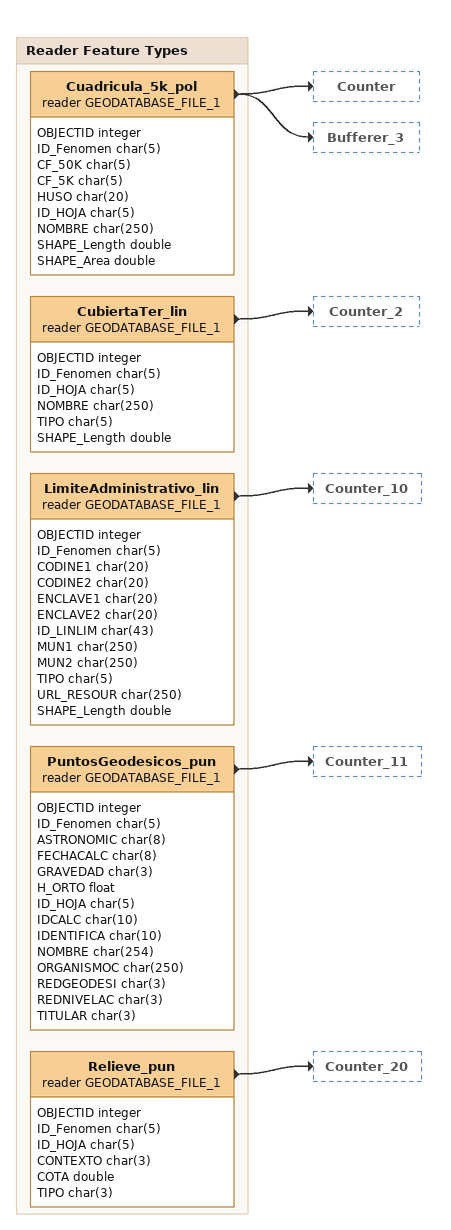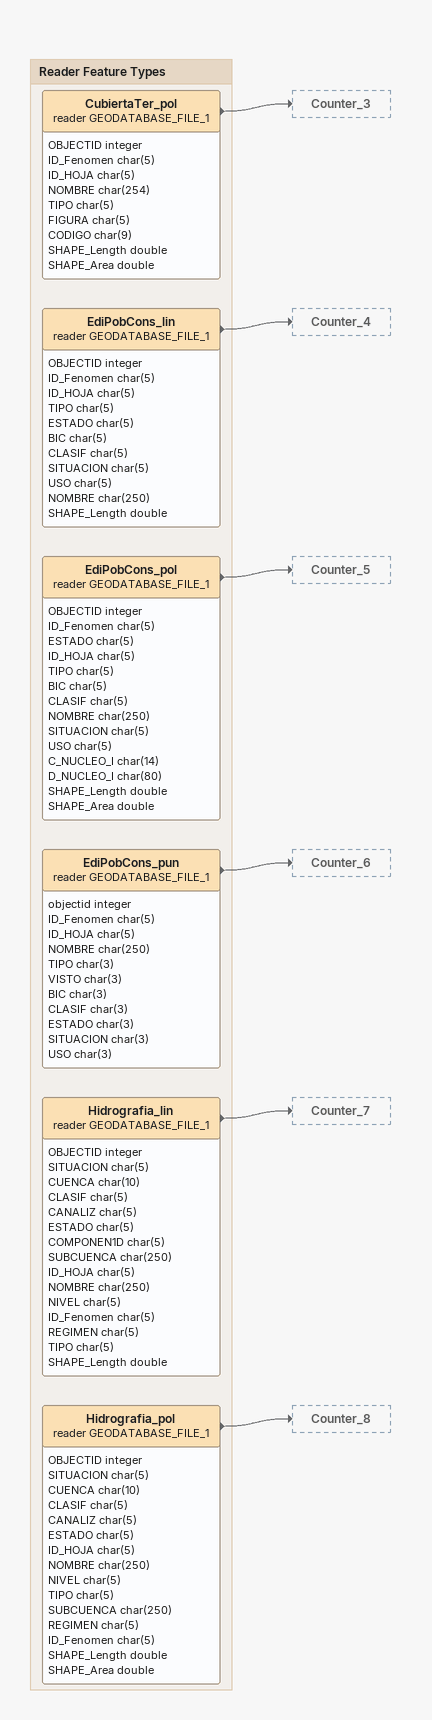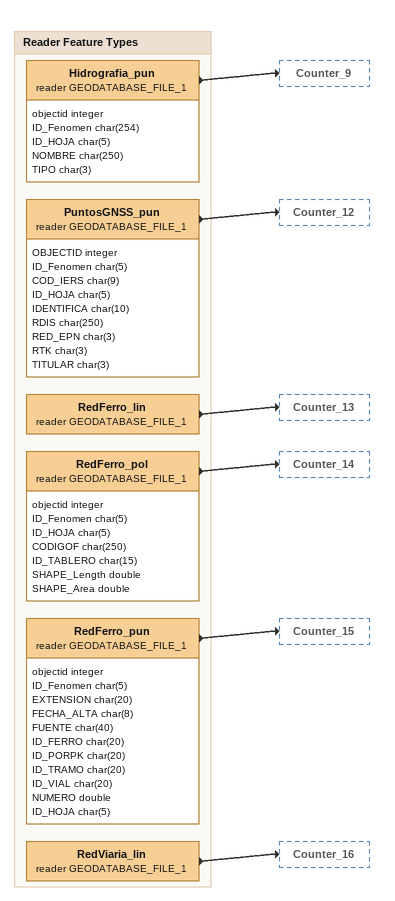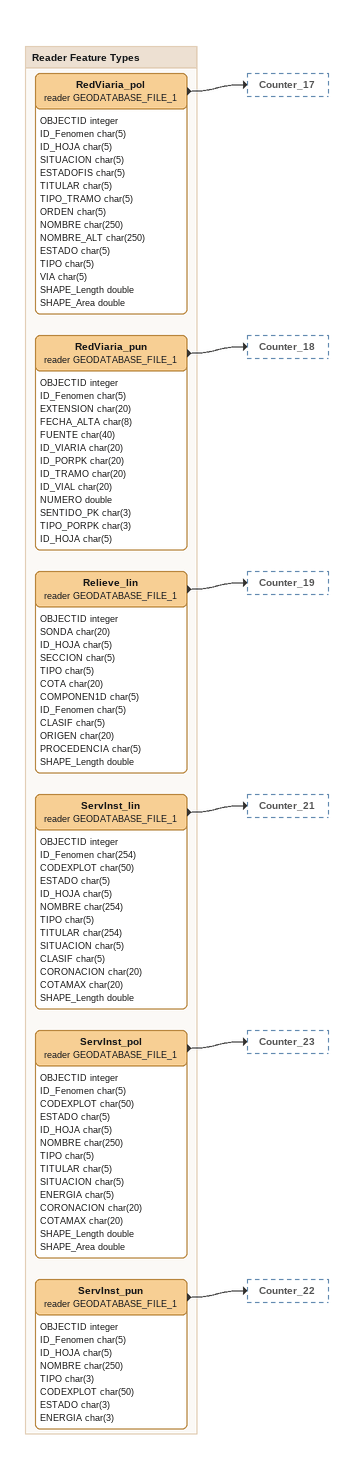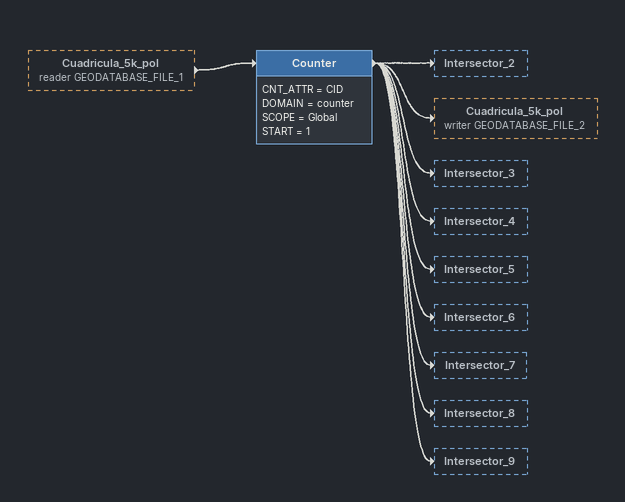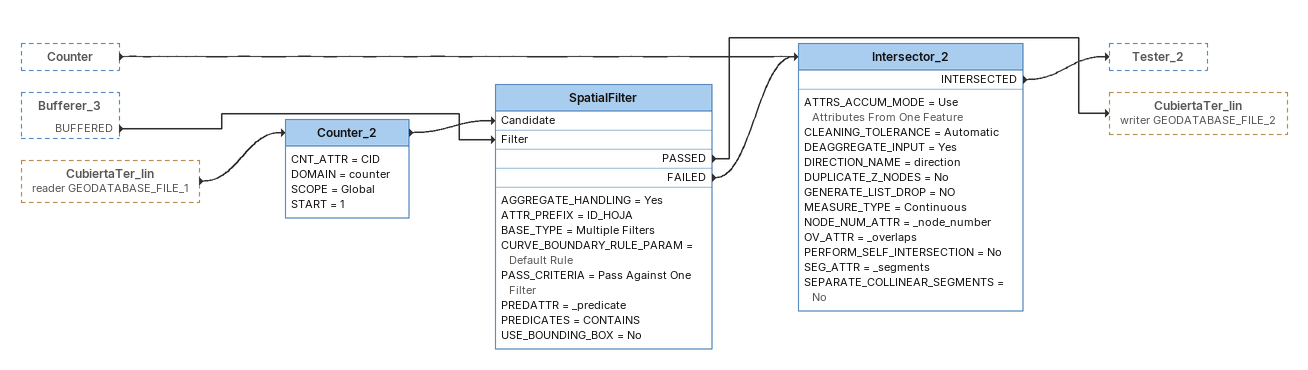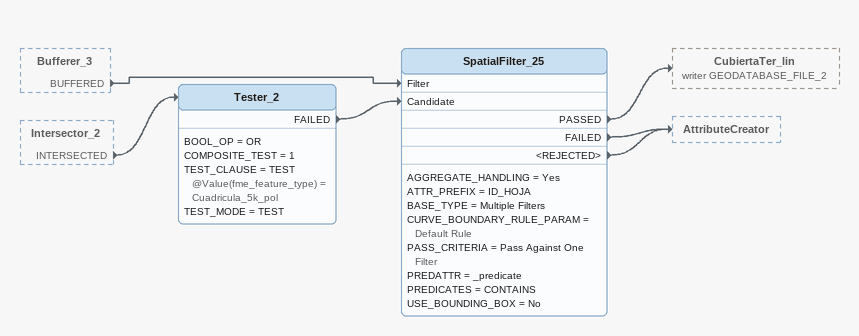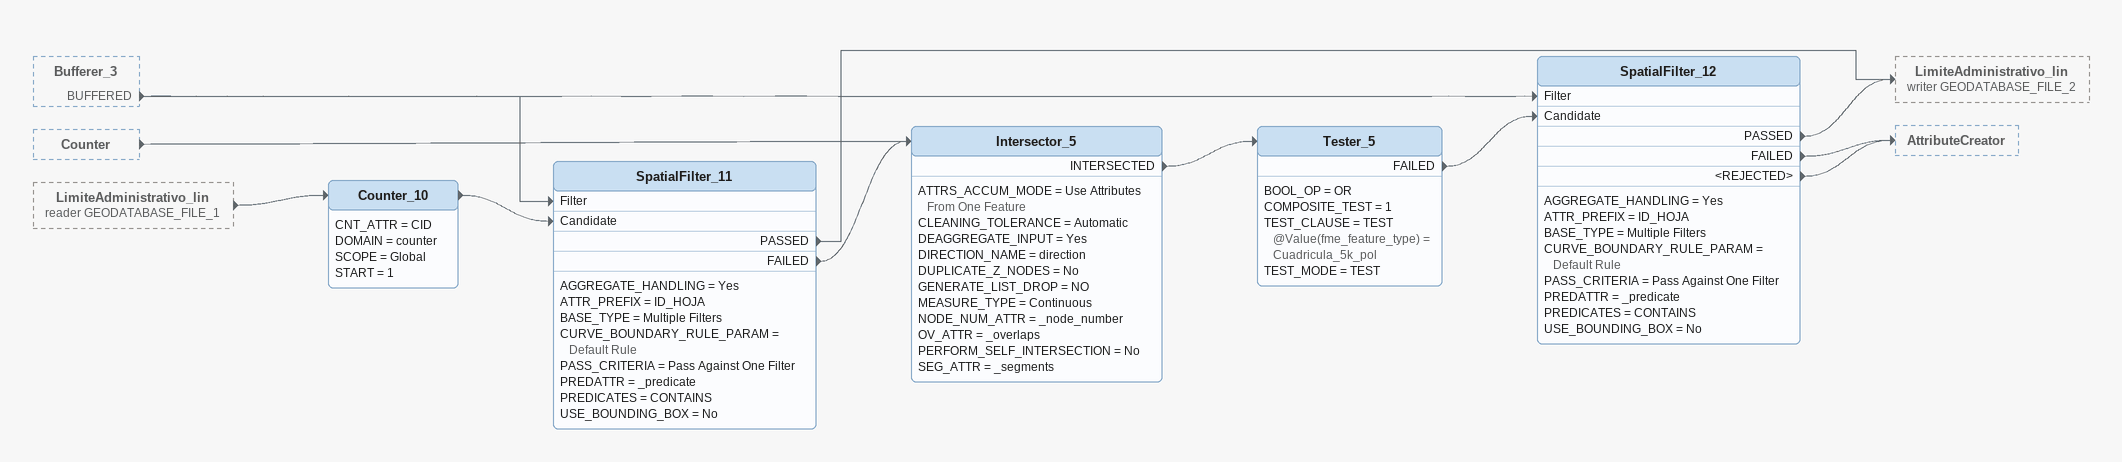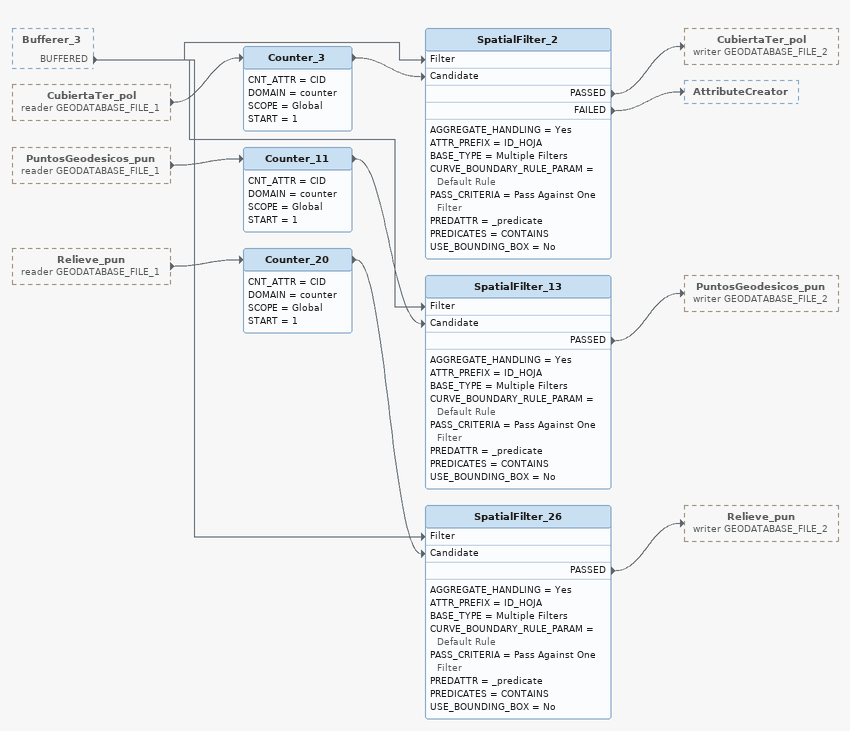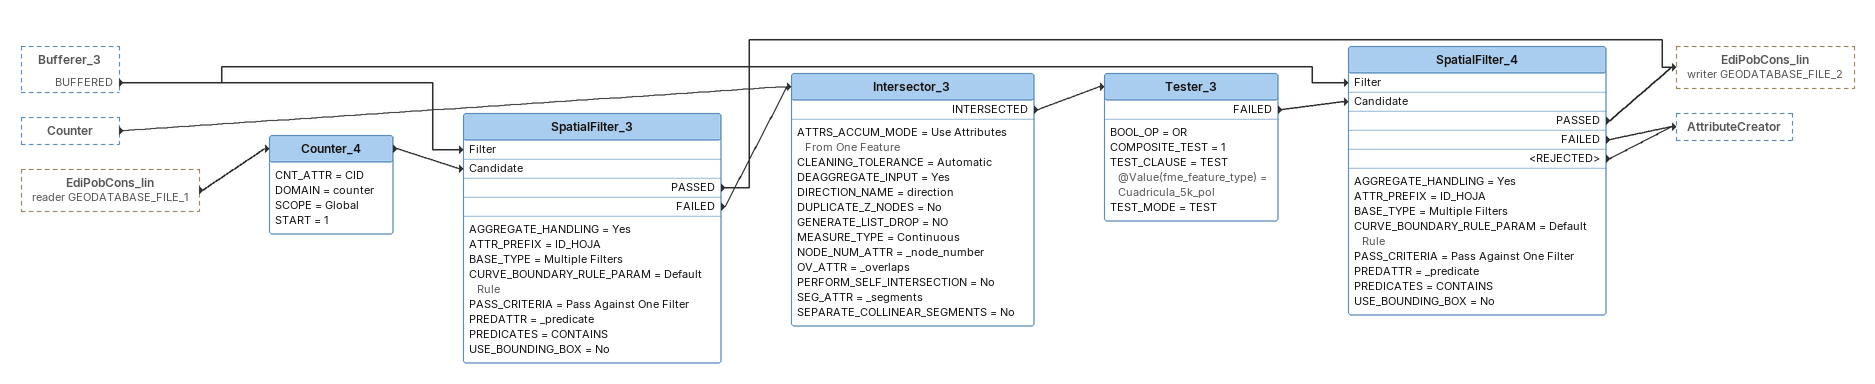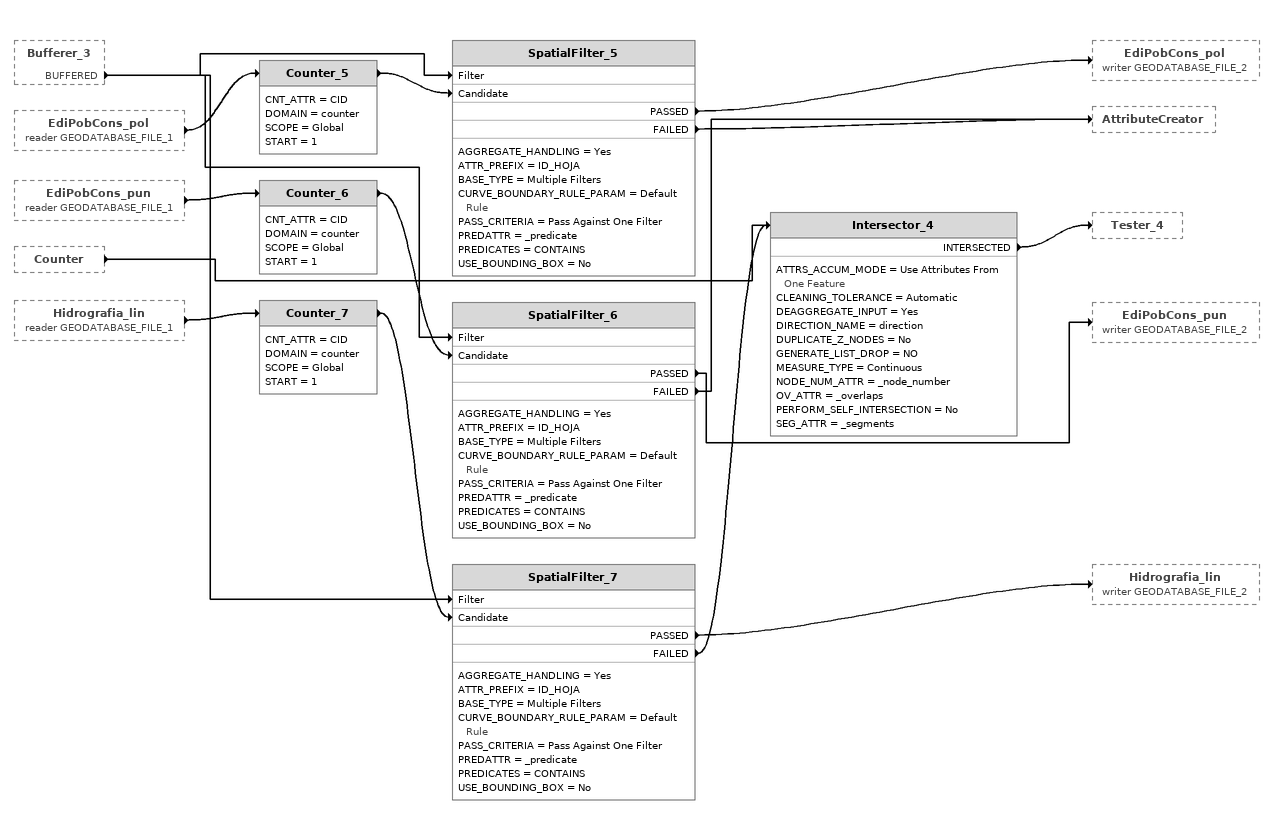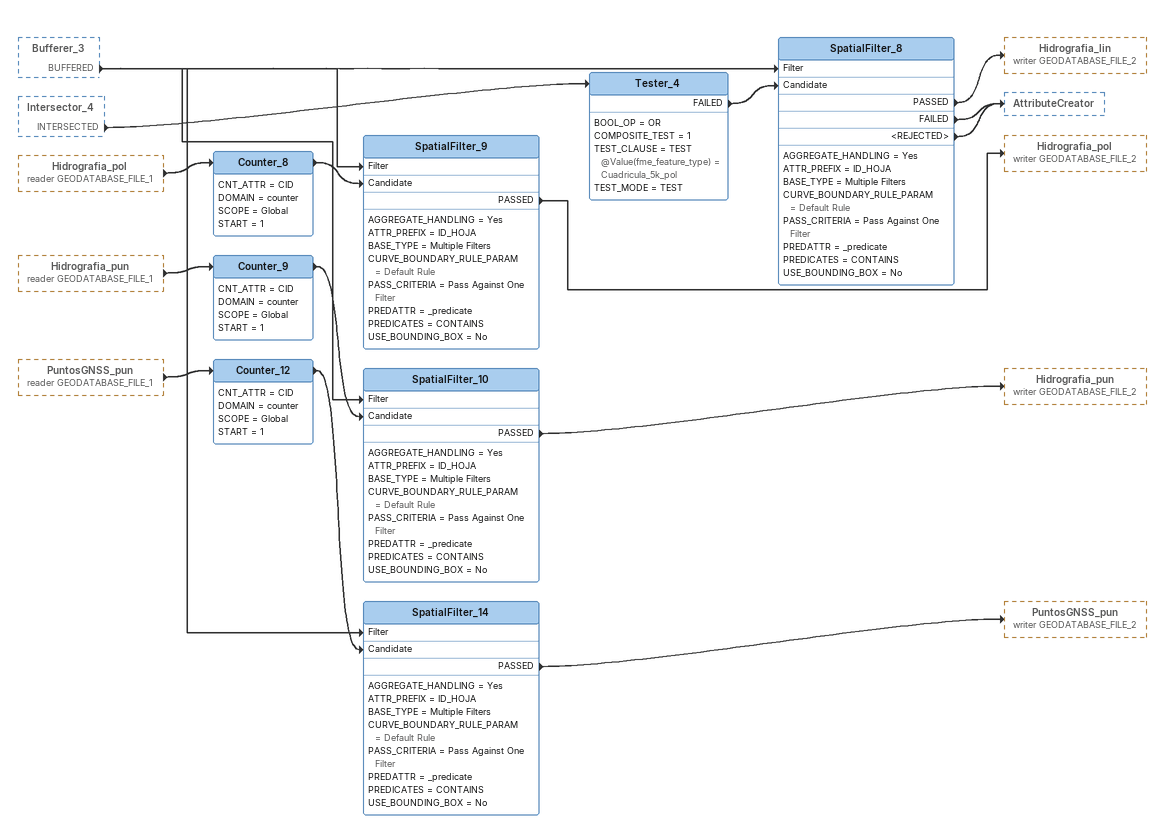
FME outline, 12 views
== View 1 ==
Bookmark: Reader Feature Types
Cuadricula_5k_pol (reader GEODATABASE_FILE_1)
    attributes: OBJECTID integer, ID_Fenomen char(5), CF_50K char(5), CF_5K char(5), HUSO char(20), ID_HOJA char(5), NOMBRE char(250), SHAPE_Length double, SHAPE_Area double
    -> Counter
    -> Bufferer_3
CubiertaTer_lin (reader GEODATABASE_FILE_1)
    attributes: OBJECTID integer, ID_Fenomen char(5), ID_HOJA char(5), NOMBRE char(250), TIPO char(5), SHAPE_Length double
    -> Counter_2
LimiteAdministrativo_lin (reader GEODATABASE_FILE_1)
    attributes: OBJECTID integer, ID_Fenomen char(5), CODINE1 char(20), CODINE2 char(20), ENCLAVE1 char(20), ENCLAVE2 char(20), ID_LINLIM char(43), MUN1 char(250), MUN2 char(250), TIPO char(5), URL_RESOUR char(250), SHAPE_Length double
    -> Counter_10
PuntosGeodesicos_pun (reader GEODATABASE_FILE_1)
    attributes: OBJECTID integer, ID_Fenomen char(5), ASTRONOMIC char(8), FECHACALC char(8), GRAVEDAD char(3), H_ORTO float, ID_HOJA char(5), IDCALC char(10), IDENTIFICA char(10), NOMBRE char(254), ORGANISMOC char(250), REDGEODESI char(3), REDNIVELAC char(3), TITULAR char(3)
    -> Counter_11
Relieve_pun (reader GEODATABASE_FILE_1)
    attributes: OBJECTID integer, ID_Fenomen char(5), ID_HOJA char(5), CONTEXTO char(3), COTA double, TIPO char(3)
    -> Counter_20

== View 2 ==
Bookmark: Reader Feature Types
CubiertaTer_pol (reader GEODATABASE_FILE_1)
    attributes: OBJECTID integer, ID_Fenomen char(5), ID_HOJA char(5), NOMBRE char(254), TIPO char(5), FIGURA char(5), CODIGO char(9), SHAPE_Length double, SHAPE_Area double
    -> Counter_3
EdiPobCons_lin (reader GEODATABASE_FILE_1)
    attributes: OBJECTID integer, ID_Fenomen char(5), ID_HOJA char(5), TIPO char(5), ESTADO char(5), BIC char(5), CLASIF char(5), SITUACION char(5), USO char(5), NOMBRE char(250), SHAPE_Length double
    -> Counter_4
EdiPobCons_pol (reader GEODATABASE_FILE_1)
    attributes: OBJECTID integer, ID_Fenomen char(5), ESTADO char(5), ID_HOJA char(5), TIPO char(5), BIC char(5), CLASIF char(5), NOMBRE char(250), SITUACION char(5), USO char(5), C_NUCLEO_I char(14), D_NUCLEO_I char(80), SHAPE_Length double, SHAPE_Area double
    -> Counter_5
EdiPobCons_pun (reader GEODATABASE_FILE_1)
    attributes: objectid integer, ID_Fenomen char(5), ID_HOJA char(5), NOMBRE char(250), TIPO char(3), VISTO char(3), BIC char(3), CLASIF char(3), ESTADO char(3), SITUACION char(3), USO char(3)
    -> Counter_6
Hidrografia_lin (reader GEODATABASE_FILE_1)
    attributes: OBJECTID integer, SITUACION char(5), CUENCA char(10), CLASIF char(5), CANALIZ char(5), ESTADO char(5), COMPONEN1D char(5), SUBCUENCA char(250), ID_HOJA char(5), NOMBRE char(250), NIVEL char(5), ID_Fenomen char(5), REGIMEN char(5), TIPO char(5), SHAPE_Length double
    -> Counter_7
Hidrografia_pol (reader GEODATABASE_FILE_1)
    attributes: OBJECTID integer, SITUACION char(5), CUENCA char(10), CLASIF char(5), CANALIZ char(5), ESTADO char(5), ID_HOJA char(5), NOMBRE char(250), NIVEL char(5), TIPO char(5), SUBCUENCA char(250), REGIMEN char(5), ID_Fenomen char(5), SHAPE_Length double, SHAPE_Area double
    -> Counter_8

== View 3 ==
Bookmark: Reader Feature Types
Hidrografia_pun (reader GEODATABASE_FILE_1)
    attributes: objectid integer, ID_Fenomen char(254), ID_HOJA char(5), NOMBRE char(250), TIPO char(3)
    -> Counter_9
PuntosGNSS_pun (reader GEODATABASE_FILE_1)
    attributes: OBJECTID integer, ID_Fenomen char(5), COD_IERS char(9), ID_HOJA char(5), IDENTIFICA char(10), RDIS char(250), RED_EPN char(3), RTK char(3), TITULAR char(3)
    -> Counter_12
RedFerro_lin (reader GEODATABASE_FILE_1)
    -> Counter_13
RedFerro_pol (reader GEODATABASE_FILE_1)
    attributes: objectid integer, ID_Fenomen char(5), ID_HOJA char(5), CODIGOF char(250), ID_TABLERO char(15), SHAPE_Length double, SHAPE_Area double
    -> Counter_14
RedFerro_pun (reader GEODATABASE_FILE_1)
    attributes: objectid integer, ID_Fenomen char(5), EXTENSION char(20), FECHA_ALTA char(8), FUENTE char(40), ID_FERRO char(20), ID_PORPK char(20), ID_TRAMO char(20), ID_VIAL char(20), NUMERO double, ID_HOJA char(5)
    -> Counter_15
RedViaria_lin (reader GEODATABASE_FILE_1)
    -> Counter_16

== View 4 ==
Bookmark: Reader Feature Types
RedViaria_pol (reader GEODATABASE_FILE_1)
    attributes: OBJECTID integer, ID_Fenomen char(5), ID_HOJA char(5), SITUACION char(5), ESTADOFIS char(5), TITULAR char(5), TIPO_TRAMO char(5), ORDEN char(5), NOMBRE char(250), NOMBRE_ALT char(250), ESTADO char(5), TIPO char(5), VIA char(5), SHAPE_Length double, SHAPE_Area double
    -> Counter_17
RedViaria_pun (reader GEODATABASE_FILE_1)
    attributes: OBJECTID integer, ID_Fenomen char(5), EXTENSION char(20), FECHA_ALTA char(8), FUENTE char(40), ID_VIARIA char(20), ID_PORPK char(20), ID_TRAMO char(20), ID_VIAL char(20), NUMERO double, SENTIDO_PK char(3), TIPO_PORPK char(3), ID_HOJA char(5)
    -> Counter_18
Relieve_lin (reader GEODATABASE_FILE_1)
    attributes: OBJECTID integer, SONDA char(20), ID_HOJA char(5), SECCION char(5), TIPO char(5), COTA char(20), COMPONEN1D char(5), ID_Fenomen char(5), CLASIF char(5), ORIGEN char(20), PROCEDENCIA char(5), SHAPE_Length double
    -> Counter_19
ServInst_lin (reader GEODATABASE_FILE_1)
    attributes: OBJECTID integer, ID_Fenomen char(254), CODEXPLOT char(50), ESTADO char(5), ID_HOJA char(5), NOMBRE char(254), TIPO char(5), TITULAR char(254), SITUACION char(5), CLASIF char(5), CORONACION char(20), COTAMAX char(20), SHAPE_Length double
    -> Counter_21
ServInst_pol (reader GEODATABASE_FILE_1)
    attributes: OBJECTID integer, ID_Fenomen char(5), CODEXPLOT char(50), ESTADO char(5), ID_HOJA char(5), NOMBRE char(250), TIPO char(5), TITULAR char(5), SITUACION char(5), ENERGIA char(5), CORONACION char(20), COTAMAX char(20), SHAPE_Length double, SHAPE_Area double
    -> Counter_23
ServInst_pun (reader GEODATABASE_FILE_1)
    attributes: OBJECTID integer, ID_Fenomen char(5), ID_HOJA char(5), NOMBRE char(250), TIPO char(3), CODEXPLOT char(50), ESTADO char(3), ENERGIA char(3)
    -> Counter_22

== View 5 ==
Cuadricula_5k_pol (reader GEODATABASE_FILE_1) [outside]
    -> Counter
Counter
    CNT_ATTR = CID
    DOMAIN = counter
    SCOPE = Global
    START = 1
    -> Intersector_2
    -> Cuadricula_5k_pol (writer GEODATABASE_FILE_2)
    -> Intersector_3
    -> Intersector_4
    -> Intersector_5
    -> Intersector_6
    -> Intersector_7
    -> Intersector_8
    -> Intersector_9

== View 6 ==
Counter [outside]
    -> Intersector_2
Bufferer_3 [outside]
    BUFFERED -> SpatialFilter [Filter]
CubiertaTer_lin (reader GEODATABASE_FILE_1) [outside]
    -> Counter_2
Counter_2
    CNT_ATTR = CID
    DOMAIN = counter
    SCOPE = Global
    START = 1
    -> SpatialFilter [Candidate]
SpatialFilter
    AGGREGATE_HANDLING = Yes
    ATTR_PREFIX = ID_HOJA
    BASE_TYPE = Multiple Filters
    CURVE_BOUNDARY_RULE_PARAM = Default Rule
    PASS_CRITERIA = Pass Against One Filter
    PREDATTR = _predicate
    PREDICATES = CONTAINS
    USE_BOUNDING_BOX = No
    PASSED -> CubiertaTer_lin (writer GEODATABASE_FILE_2)
    FAILED -> Intersector_2
Intersector_2
    ATTRS_ACCUM_MODE = Use Attributes From One Feature
    CLEANING_TOLERANCE = Automatic
    DEAGGREGATE_INPUT = Yes
    DIRECTION_NAME = direction
    DUPLICATE_Z_NODES = No
    GENERATE_LIST_DROP = NO
    MEASURE_TYPE = Continuous
    NODE_NUM_ATTR = _node_number
    OV_ATTR = _overlaps
    PERFORM_SELF_INTERSECTION = No
    SEG_ATTR = _segments
    SEPARATE_COLLINEAR_SEGMENTS = No
    INTERSECTED -> Tester_2

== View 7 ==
Bufferer_3 [outside]
    BUFFERED -> SpatialFilter_25 [Filter]
Intersector_2 [outside]
    INTERSECTED -> Tester_2
Tester_2
    BOOL_OP = OR
    COMPOSITE_TEST = 1
    TEST_CLAUSE = TEST @Value(fme_feature_type) = Cuadricula_5k_pol
    TEST_MODE = TEST
    FAILED -> SpatialFilter_25 [Candidate]
SpatialFilter_25
    AGGREGATE_HANDLING = Yes
    ATTR_PREFIX = ID_HOJA
    BASE_TYPE = Multiple Filters
    CURVE_BOUNDARY_RULE_PARAM = Default Rule
    PASS_CRITERIA = Pass Against One Filter
    PREDATTR = _predicate
    PREDICATES = CONTAINS
    USE_BOUNDING_BOX = No
    PASSED -> CubiertaTer_lin (writer GEODATABASE_FILE_2)
    FAILED -> AttributeCreator
    <REJECTED> -> AttributeCreator

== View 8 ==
Bufferer_3 [outside]
    BUFFERED -> SpatialFilter_11 [Filter]
    BUFFERED -> SpatialFilter_12 [Filter]
Counter [outside]
    -> Intersector_5
LimiteAdministrativo_lin (reader GEODATABASE_FILE_1) [outside]
    -> Counter_10
Counter_10
    CNT_ATTR = CID
    DOMAIN = counter
    SCOPE = Global
    START = 1
    -> SpatialFilter_11 [Candidate]
SpatialFilter_11
    AGGREGATE_HANDLING = Yes
    ATTR_PREFIX = ID_HOJA
    BASE_TYPE = Multiple Filters
    CURVE_BOUNDARY_RULE_PARAM = Default Rule
    PASS_CRITERIA = Pass Against One Filter
    PREDATTR = _predicate
    PREDICATES = CONTAINS
    USE_BOUNDING_BOX = No
    PASSED -> LimiteAdministrativo_lin (writer GEODATABASE_FILE_2)
    FAILED -> Intersector_5
Intersector_5
    ATTRS_ACCUM_MODE = Use Attributes From One Feature
    CLEANING_TOLERANCE = Automatic
    DEAGGREGATE_INPUT = Yes
    DIRECTION_NAME = direction
    DUPLICATE_Z_NODES = No
    GENERATE_LIST_DROP = NO
    MEASURE_TYPE = Continuous
    NODE_NUM_ATTR = _node_number
    OV_ATTR = _overlaps
    PERFORM_SELF_INTERSECTION = No
    SEG_ATTR = _segments
    INTERSECTED -> Tester_5
Tester_5
    BOOL_OP = OR
    COMPOSITE_TEST = 1
    TEST_CLAUSE = TEST @Value(fme_feature_type) = Cuadricula_5k_pol
    TEST_MODE = TEST
    FAILED -> SpatialFilter_12 [Candidate]
SpatialFilter_12
    AGGREGATE_HANDLING = Yes
    ATTR_PREFIX = ID_HOJA
    BASE_TYPE = Multiple Filters
    CURVE_BOUNDARY_RULE_PARAM = Default Rule
    PASS_CRITERIA = Pass Against One Filter
    PREDATTR = _predicate
    PREDICATES = CONTAINS
    USE_BOUNDING_BOX = No
    PASSED -> LimiteAdministrativo_lin (writer GEODATABASE_FILE_2)
    FAILED -> AttributeCreator
    <REJECTED> -> AttributeCreator

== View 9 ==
Bufferer_3 [outside]
    BUFFERED -> SpatialFilter_2 [Filter]
    BUFFERED -> SpatialFilter_13 [Filter]
    BUFFERED -> SpatialFilter_26 [Filter]
CubiertaTer_pol (reader GEODATABASE_FILE_1) [outside]
    -> Counter_3
PuntosGeodesicos_pun (reader GEODATABASE_FILE_1) [outside]
    -> Counter_11
Relieve_pun (reader GEODATABASE_FILE_1) [outside]
    -> Counter_20
Counter_11
    CNT_ATTR = CID
    DOMAIN = counter
    SCOPE = Global
    START = 1
    -> SpatialFilter_13 [Candidate]
SpatialFilter_13
    AGGREGATE_HANDLING = Yes
    ATTR_PREFIX = ID_HOJA
    BASE_TYPE = Multiple Filters
    CURVE_BOUNDARY_RULE_PARAM = Default Rule
    PASS_CRITERIA = Pass Against One Filter
    PREDATTR = _predicate
    PREDICATES = CONTAINS
    USE_BOUNDING_BOX = No
    PASSED -> PuntosGeodesicos_pun (writer GEODATABASE_FILE_2)
Counter_20
    CNT_ATTR = CID
    DOMAIN = counter
    SCOPE = Global
    START = 1
    -> SpatialFilter_26 [Candidate]
SpatialFilter_26
    AGGREGATE_HANDLING = Yes
    ATTR_PREFIX = ID_HOJA
    BASE_TYPE = Multiple Filters
    CURVE_BOUNDARY_RULE_PARAM = Default Rule
    PASS_CRITERIA = Pass Against One Filter
    PREDATTR = _predicate
    PREDICATES = CONTAINS
    USE_BOUNDING_BOX = No
    PASSED -> Relieve_pun (writer GEODATABASE_FILE_2)
Counter_3
    CNT_ATTR = CID
    DOMAIN = counter
    SCOPE = Global
    START = 1
    -> SpatialFilter_2 [Candidate]
SpatialFilter_2
    AGGREGATE_HANDLING = Yes
    ATTR_PREFIX = ID_HOJA
    BASE_TYPE = Multiple Filters
    CURVE_BOUNDARY_RULE_PARAM = Default Rule
    PASS_CRITERIA = Pass Against One Filter
    PREDATTR = _predicate
    PREDICATES = CONTAINS
    USE_BOUNDING_BOX = No
    PASSED -> CubiertaTer_pol (writer GEODATABASE_FILE_2)
    FAILED -> AttributeCreator

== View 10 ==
Bufferer_3 [outside]
    BUFFERED -> SpatialFilter_3 [Filter]
    BUFFERED -> SpatialFilter_4 [Filter]
Counter [outside]
    -> Intersector_3
EdiPobCons_lin (reader GEODATABASE_FILE_1) [outside]
    -> Counter_4
Counter_4
    CNT_ATTR = CID
    DOMAIN = counter
    SCOPE = Global
    START = 1
    -> SpatialFilter_3 [Candidate]
SpatialFilter_3
    AGGREGATE_HANDLING = Yes
    ATTR_PREFIX = ID_HOJA
    BASE_TYPE = Multiple Filters
    CURVE_BOUNDARY_RULE_PARAM = Default Rule
    PASS_CRITERIA = Pass Against One Filter
    PREDATTR = _predicate
    PREDICATES = CONTAINS
    USE_BOUNDING_BOX = No
    PASSED -> EdiPobCons_lin (writer GEODATABASE_FILE_2)
    FAILED -> Intersector_3
Intersector_3
    ATTRS_ACCUM_MODE = Use Attributes From One Feature
    CLEANING_TOLERANCE = Automatic
    DEAGGREGATE_INPUT = Yes
    DIRECTION_NAME = direction
    DUPLICATE_Z_NODES = No
    GENERATE_LIST_DROP = NO
    MEASURE_TYPE = Continuous
    NODE_NUM_ATTR = _node_number
    OV_ATTR = _overlaps
    PERFORM_SELF_INTERSECTION = No
    SEG_ATTR = _segments
    SEPARATE_COLLINEAR_SEGMENTS = No
    INTERSECTED -> Tester_3
Tester_3
    BOOL_OP = OR
    COMPOSITE_TEST = 1
    TEST_CLAUSE = TEST @Value(fme_feature_type) = Cuadricula_5k_pol
    TEST_MODE = TEST
    FAILED -> SpatialFilter_4 [Candidate]
SpatialFilter_4
    AGGREGATE_HANDLING = Yes
    ATTR_PREFIX = ID_HOJA
    BASE_TYPE = Multiple Filters
    CURVE_BOUNDARY_RULE_PARAM = Default Rule
    PASS_CRITERIA = Pass Against One Filter
    PREDATTR = _predicate
    PREDICATES = CONTAINS
    USE_BOUNDING_BOX = No
    PASSED -> EdiPobCons_lin (writer GEODATABASE_FILE_2)
    FAILED -> AttributeCreator
    <REJECTED> -> AttributeCreator

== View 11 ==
Bufferer_3 [outside]
    BUFFERED -> SpatialFilter_5 [Filter]
    BUFFERED -> SpatialFilter_6 [Filter]
    BUFFERED -> SpatialFilter_7 [Filter]
EdiPobCons_pol (reader GEODATABASE_FILE_1) [outside]
    -> Counter_5
EdiPobCons_pun (reader GEODATABASE_FILE_1) [outside]
    -> Counter_6
Counter [outside]
    -> Intersector_4
Hidrografia_lin (reader GEODATABASE_FILE_1) [outside]
    -> Counter_7
Counter_5
    CNT_ATTR = CID
    DOMAIN = counter
    SCOPE = Global
    START = 1
    -> SpatialFilter_5 [Candidate]
SpatialFilter_5
    AGGREGATE_HANDLING = Yes
    ATTR_PREFIX = ID_HOJA
    BASE_TYPE = Multiple Filters
    CURVE_BOUNDARY_RULE_PARAM = Default Rule
    PASS_CRITERIA = Pass Against One Filter
    PREDATTR = _predicate
    PREDICATES = CONTAINS
    USE_BOUNDING_BOX = No
    PASSED -> EdiPobCons_pol (writer GEODATABASE_FILE_2)
    FAILED -> AttributeCreator
Counter_6
    CNT_ATTR = CID
    DOMAIN = counter
    SCOPE = Global
    START = 1
    -> SpatialFilter_6 [Candidate]
SpatialFilter_6
    AGGREGATE_HANDLING = Yes
    ATTR_PREFIX = ID_HOJA
    BASE_TYPE = Multiple Filters
    CURVE_BOUNDARY_RULE_PARAM = Default Rule
    PASS_CRITERIA = Pass Against One Filter
    PREDATTR = _predicate
    PREDICATES = CONTAINS
    USE_BOUNDING_BOX = No
    PASSED -> EdiPobCons_pun (writer GEODATABASE_FILE_2)
    FAILED -> AttributeCreator
Counter_7
    CNT_ATTR = CID
    DOMAIN = counter
    SCOPE = Global
    START = 1
    -> SpatialFilter_7 [Candidate]
SpatialFilter_7
    AGGREGATE_HANDLING = Yes
    ATTR_PREFIX = ID_HOJA
    BASE_TYPE = Multiple Filters
    CURVE_BOUNDARY_RULE_PARAM = Default Rule
    PASS_CRITERIA = Pass Against One Filter
    PREDATTR = _predicate
    PREDICATES = CONTAINS
    USE_BOUNDING_BOX = No
    PASSED -> Hidrografia_lin (writer GEODATABASE_FILE_2)
    FAILED -> Intersector_4
Intersector_4
    ATTRS_ACCUM_MODE = Use Attributes From One Feature
    CLEANING_TOLERANCE = Automatic
    DEAGGREGATE_INPUT = Yes
    DIRECTION_NAME = direction
    DUPLICATE_Z_NODES = No
    GENERATE_LIST_DROP = NO
    MEASURE_TYPE = Continuous
    NODE_NUM_ATTR = _node_number
    OV_ATTR = _overlaps
    PERFORM_SELF_INTERSECTION = No
    SEG_ATTR = _segments
    INTERSECTED -> Tester_4

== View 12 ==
Bufferer_3 [outside]
    BUFFERED -> SpatialFilter_8 [Filter]
    BUFFERED -> SpatialFilter_9 [Filter]
    BUFFERED -> SpatialFilter_10 [Filter]
    BUFFERED -> SpatialFilter_14 [Filter]
Intersector_4 [outside]
    INTERSECTED -> Tester_4
Hidrografia_pol (reader GEODATABASE_FILE_1) [outside]
    -> Counter_8
Hidrografia_pun (reader GEODATABASE_FILE_1) [outside]
    -> Counter_9
PuntosGNSS_pun (reader GEODATABASE_FILE_1) [outside]
    -> Counter_12
Tester_4
    BOOL_OP = OR
    COMPOSITE_TEST = 1
    TEST_CLAUSE = TEST @Value(fme_feature_type) = Cuadricula_5k_pol
    TEST_MODE = TEST
    FAILED -> SpatialFilter_8 [Candidate]
SpatialFilter_8
    AGGREGATE_HANDLING = Yes
    ATTR_PREFIX = ID_HOJA
    BASE_TYPE = Multiple Filters
    CURVE_BOUNDARY_RULE_PARAM = Default Rule
    PASS_CRITERIA = Pass Against One Filter
    PREDATTR = _predicate
    PREDICATES = CONTAINS
    USE_BOUNDING_BOX = No
    PASSED -> Hidrografia_lin (writer GEODATABASE_FILE_2)
    FAILED -> AttributeCreator
    <REJECTED> -> AttributeCreator
Counter_8
    CNT_ATTR = CID
    DOMAIN = counter
    SCOPE = Global
    START = 1
    -> SpatialFilter_9 [Candidate]
SpatialFilter_9
    AGGREGATE_HANDLING = Yes
    ATTR_PREFIX = ID_HOJA
    BASE_TYPE = Multiple Filters
    CURVE_BOUNDARY_RULE_PARAM = Default Rule
    PASS_CRITERIA = Pass Against One Filter
    PREDATTR = _predicate
    PREDICATES = CONTAINS
    USE_BOUNDING_BOX = No
    PASSED -> Hidrografia_pol (writer GEODATABASE_FILE_2)
Counter_9
    CNT_ATTR = CID
    DOMAIN = counter
    SCOPE = Global
    START = 1
    -> SpatialFilter_10 [Candidate]
SpatialFilter_10
    AGGREGATE_HANDLING = Yes
    ATTR_PREFIX = ID_HOJA
    BASE_TYPE = Multiple Filters
    CURVE_BOUNDARY_RULE_PARAM = Default Rule
    PASS_CRITERIA = Pass Against One Filter
    PREDATTR = _predicate
    PREDICATES = CONTAINS
    USE_BOUNDING_BOX = No
    PASSED -> Hidrografia_pun (writer GEODATABASE_FILE_2)
Counter_12
    CNT_ATTR = CID
    DOMAIN = counter
    SCOPE = Global
    START = 1
    -> SpatialFilter_14 [Candidate]
SpatialFilter_14
    AGGREGATE_HANDLING = Yes
    ATTR_PREFIX = ID_HOJA
    BASE_TYPE = Multiple Filters
    CURVE_BOUNDARY_RULE_PARAM = Default Rule
    PASS_CRITERIA = Pass Against One Filter
    PREDATTR = _predicate
    PREDICATES = CONTAINS
    USE_BOUNDING_BOX = No
    PASSED -> PuntosGNSS_pun (writer GEODATABASE_FILE_2)
